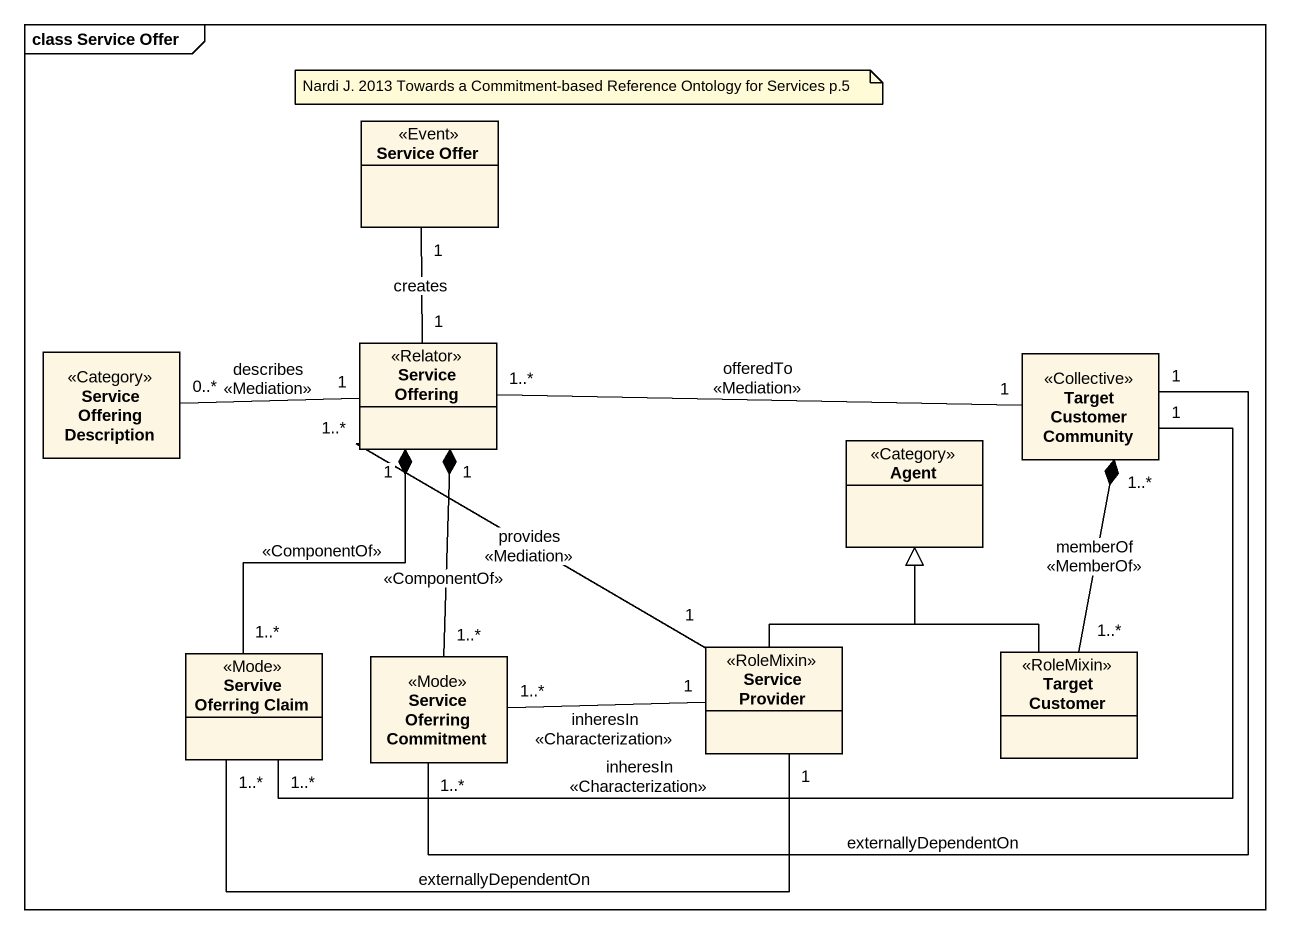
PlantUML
@startuml
mainframe class Service Offer
hide circle
hide empty members
class "Service Offer" as Service_Offer <<Event>>
class "Service Offering" as Service_Offering <<Relator>>
class "Service Offering Description" as Service_Offering_Description <<Category>>
class "Target Customer Community" as Target_Customer_Community <<Collective>>
class "Agent" as Agent_ <<Category>>
class "Servive Oferring Claim" as Servive_Oferring_Claim <<Mode>>
class "Service Oferring Commitment" as Service_Oferring_Commitment <<Mode>>
class "Service Provider" as Service_Provider <<RoleMixin>>
class "Target Customer" as Target_Customer <<RoleMixin>>
Service_Offer "1" -- "1" Service_Offering : creates
Service_Offering "1" -left- "0..*" Service_Offering_Description : describes\n<<Mediation>>
Service_Offering "1..*" -right- "1" Target_Customer_Community : offeredTo\n<<Mediation>>
Service_Offering "1" *-- "1..*" Servive_Oferring_Claim : <<ComponentOf>>
Service_Offering "1" *-- "1..*" Service_Oferring_Commitment : <<ComponentOf>>
Service_Offering "1..*" -- "1" Service_Provider : provides\n<<Mediation>>
Target_Customer_Community "1..*" *-- "1..*" Target_Customer : memberOf\n<<MemberOf>>
Servive_Oferring_Claim "1..*" -right- "1" Target_Customer_Community : inheresIn\n<<Characterization>>
Servive_Oferring_Claim "1..*" -right- "1" Service_Provider : externallyDependentOn
Service_Oferring_Commitment "1..*" -right- "1" Target_Customer_Community : externallyDependentOn
Service_Oferring_Commitment "1..*" -right- "1" Service_Provider : inheresIn\n<<Characterization>>
Service_Provider -up-|> Agent_
Target_Customer -up-|> Agent_
note as N1
  Nardi J. 2013 Towards a Commitment-based Reference Ontology for Services p.5
end note
@enduml
